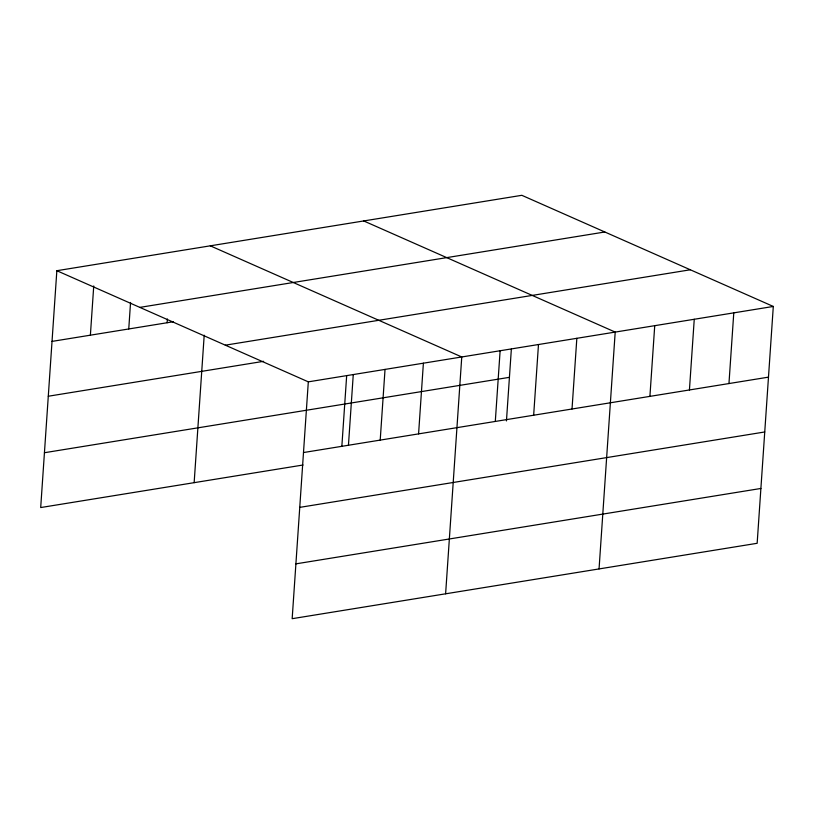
<?xml version="1.0" encoding="UTF-8"?>
<svg xmlns="http://www.w3.org/2000/svg" width="814" height="814" viewBox="0 0 814 814"><rect width="100%" height="100%" fill="white"/><g stroke="black" fill="none" stroke-linecap="round" stroke-linejoin="round"><path stroke-width="1.22" d="M56.848 270.706L308.313 381.847L292.165 618.691L757.152 543.294L773.3 306.451L521.835 195.309L56.848 270.706L40.7 507.549L303.042 465.008M90.385 335.185L93.742 285.948M128.754 328.968L130.555 302.452M167.114 322.741L167.369 318.956M194.149 482.671L204.202 335.215M341.849 446.326L346.672 375.63M348.443 445.329L353.256 374.715M380.209 440.099L385.032 369.403M418.579 433.882L423.392 363.186M445.614 593.803L461.762 356.97L210.297 245.828M495.299 421.438L500.122 350.742M506.45 420.94L511.355 349.084M533.658 415.221L538.481 344.526M572.018 409.004L576.841 338.309M599.053 568.925L615.201 332.081L363.736 220.95M649.908 396.377L654.731 325.681M689.427 389.967L694.25 319.271M728.957 383.557L733.78 312.861M139.825 307.387L604.822 231.99M52.025 341.402L173.301 321.744M225.325 345.177L690.313 269.78M48.291 396.235L263.614 361.324M308.313 381.847L773.3 306.451M44.434 452.726L509.432 377.33M303.49 452.543L768.477 377.147M299.756 507.366L764.743 431.969M295.899 563.858L760.897 488.461"/></g></svg>
